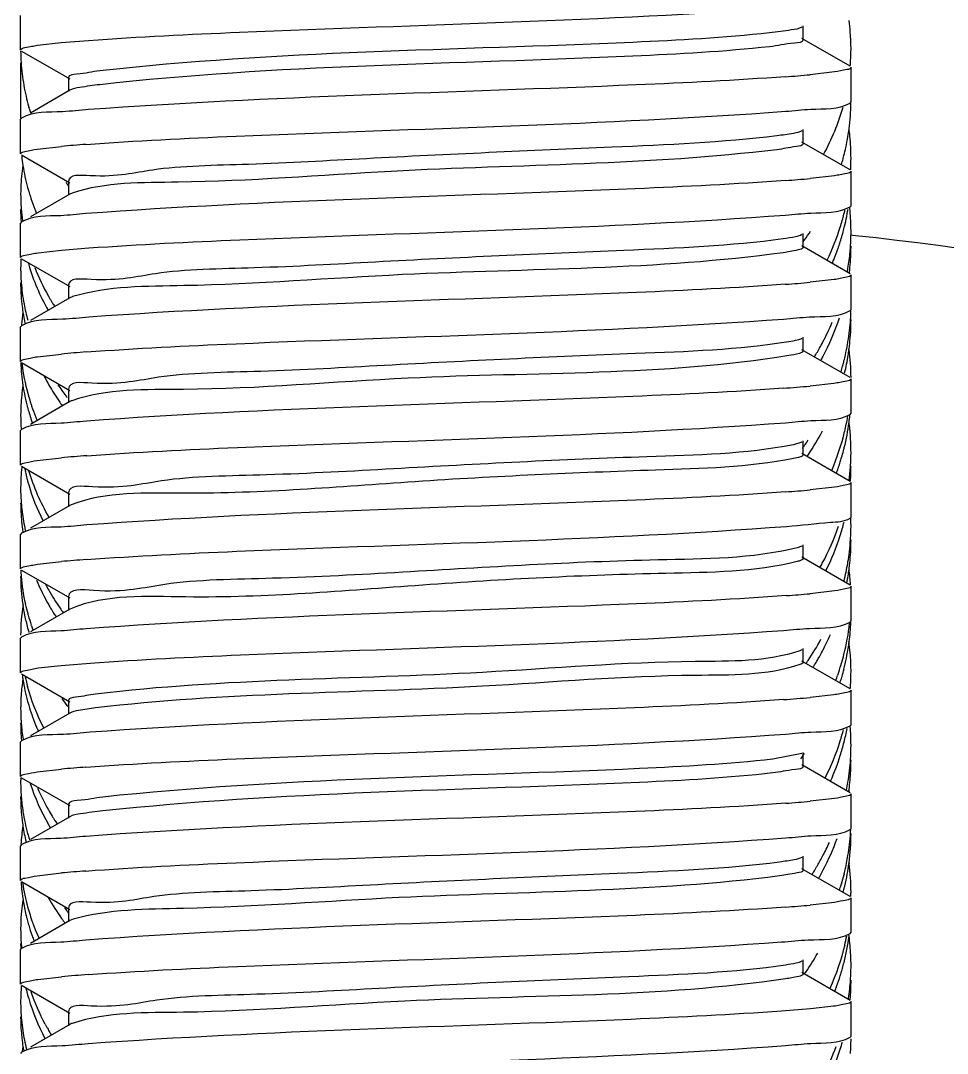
# Model space of a CAD drawing. Extents: x 1680110 to 2699828, y 269661 to 891349.
# Drawn here: x 2392298.8 to 2392359.7, y 723150.9 to 723218.9 of the extents above; entities that cross this region are included whole.
import ezdxf

# ---------------------------------------------------------------- set-up
doc = ezdxf.new("R2010")
doc.units = 0
doc.header["$LTSCALE"] = 1000
doc.header["$MEASUREMENT"] = 0
doc.layers.add('02___PRT_ALL_AXES', color=7, linetype='Continuous')

msp = doc.modelspace()

# ---------------------------------------------------------------- linework, layer by layer
at = {"color": 7, "linetype": 'Continuous'}
for p, q in [((2392298.77, 723216.941), (2392298.77, 723219.217)), ((2392350.255, 723217.624), (2392350.255, 723218.534)), ((2392299.881, 723217.252), (2392301.441, 723217.425)), ((2392301.441, 723217.425), (2392303.243, 723217.572)), ((2392353.345, 723215.877), (2392350.182, 723217.708)), ((2392298.834, 723216.866), (2392301.997, 723215.035)), ((2392298.77, 723216.106), (2392298.77, 723212.462)), ((2392352.332, 723215.496), (2392350.727, 723215.317)), ((2392353.41, 723213.526), (2392353.41, 723215.802)), ((2392301.924, 723215.119), (2392301.924, 723214.209)), ((2392301.997, 723214.293), (2392299.408, 723212.794)), ((2392353.345, 723213.451), (2392353.41, 723213.526)), ((2392298.834, 723212.462), (2392298.77, 723212.387)), ((2392298.77, 723210.111), (2392298.77, 723212.387)), ((2392350.255, 723210.794), (2392350.255, 723211.704)), ((2392299.859, 723210.419), (2392301.458, 723210.597)), ((2392353.345, 723209.047), (2392350.182, 723210.878)), ((2392298.834, 723210.036), (2392301.997, 723208.205)), ((2392352.888, 723209.784), (2392352.901, 723209.834)), ((2392352.313, 723208.663), (2392350.721, 723208.486)), ((2392353.41, 723206.696), (2392353.41, 723208.972)), ((2392301.924, 723208.289), (2392301.924, 723207.379)), ((2392301.997, 723207.463), (2392299.408, 723205.964)), ((2392302.15, 723207.527), (2392301.998, 723207.463)), ((2392353.345, 723206.621), (2392353.41, 723206.696)), ((2392298.834, 723205.632), (2392298.77, 723205.557)), ((2392298.77, 723203.281), (2392298.77, 723205.557)), ((2392350.255, 723203.964), (2392350.255, 723204.874)), ((2392299.914, 723203.597), (2392301.447, 723203.766)), ((2392301.447, 723203.766), (2392303.259, 723203.913)), ((2392353.345, 723202.217), (2392350.182, 723204.048)), ((2392298.834, 723203.206), (2392301.997, 723201.375)), ((2392352.312, 723201.833), (2392350.721, 723201.656)), ((2392353.41, 723199.866), (2392353.41, 723202.142)), ((2392301.924, 723201.459), (2392301.924, 723200.549)), ((2392301.997, 723200.633), (2392299.408, 723199.134)), ((2392302.15, 723200.697), (2392301.998, 723200.633)), ((2392353.345, 723199.791), (2392353.41, 723199.866)), ((2392298.834, 723198.802), (2392298.77, 723198.727)), ((2392298.77, 723196.451), (2392298.77, 723198.727)), ((2392350.255, 723197.134), (2392350.255, 723198.044)), ((2392299.873, 723196.761), (2392301.457, 723196.937)), ((2392353.345, 723195.387), (2392350.182, 723197.218)), ((2392298.834, 723196.376), (2392301.997, 723194.545)), ((2392352.868, 723196.187), (2392352.854, 723196.137)), ((2392352.277, 723194.998), (2392350.729, 723194.827)), ((2392353.41, 723193.036), (2392353.41, 723195.312)), ((2392301.924, 723194.629), (2392301.924, 723193.719)), ((2392301.997, 723193.803), (2392299.408, 723192.305)), ((2392302.093, 723193.847), (2392301.998, 723193.803)), ((2392299.434, 723192.724), (2392299.449, 723192.678)), ((2392353.345, 723192.961), (2392353.41, 723193.036)), ((2392298.834, 723191.972), (2392298.77, 723191.897)), ((2392298.77, 723189.621), (2392298.77, 723191.897)), ((2392350.181, 723191.13), (2392349.615, 723190.964)), ((2392350.255, 723190.304), (2392350.255, 723191.215)), ((2392299.864, 723189.929), (2392301.452, 723190.107)), ((2392353.345, 723188.557), (2392350.182, 723190.388)), ((2392298.834, 723189.546), (2392301.997, 723187.715)), ((2392352.568, 723189.424), (2392352.585, 723189.473)), ((2392352.317, 723188.174), (2392350.721, 723187.996)), ((2392353.41, 723186.206), (2392353.41, 723188.483)), ((2392301.924, 723187.8), (2392301.924, 723186.889)), ((2392301.997, 723186.973), (2392299.408, 723185.475)), ((2392302.092, 723187.016), (2392301.998, 723186.973)), ((2392353.345, 723186.131), (2392353.41, 723186.206)), ((2392298.834, 723185.142), (2392298.77, 723185.068)), ((2392298.77, 723182.791), (2392298.77, 723185.068)), ((2392350.181, 723184.3), (2392349.861, 723184.188)), ((2392350.255, 723183.474), (2392350.255, 723184.385)), ((2392299.872, 723183.101), (2392301.458, 723183.277)), ((2392353.345, 723181.727), (2392350.182, 723183.558)), ((2392298.834, 723182.716), (2392301.997, 723180.885)), ((2392352.327, 723181.346), (2392350.717, 723181.166)), ((2392353.41, 723179.376), (2392353.41, 723181.653)), ((2392301.924, 723180.97), (2392301.924, 723180.059)), ((2392301.997, 723180.143), (2392299.408, 723178.645)), ((2392302.068, 723180.177), (2392301.998, 723180.143)), ((2392353.345, 723179.301), (2392353.41, 723179.376)), ((2392299.483, 723179.056), (2392299.467, 723179.103)), ((2392298.834, 723178.312), (2392298.77, 723178.238)), ((2392298.77, 723175.961), (2392298.77, 723178.238)), ((2392350.182, 723177.47), (2392350.048, 723177.412)), ((2392350.255, 723176.644), (2392350.255, 723177.555)), ((2392299.922, 723176.278), (2392301.439, 723176.445)), ((2392301.439, 723176.445), (2392303.348, 723176.599)), ((2392353.345, 723174.897), (2392350.182, 723176.728)), ((2392298.834, 723175.886), (2392301.997, 723174.055)), ((2392352.544, 723175.833), (2392352.527, 723175.784)), ((2392352.692, 723175.311), (2392352.704, 723175.347)), ((2392352.802, 723175.671), (2392352.817, 723175.721)), ((2392352.283, 723174.509), (2392350.731, 723174.337)), ((2392353.41, 723172.546), (2392353.41, 723174.823)), ((2392301.924, 723174.14), (2392301.924, 723173.229)), ((2392301.997, 723173.313), (2392299.408, 723171.815)), ((2392353.345, 723172.471), (2392353.41, 723172.546)), ((2392298.834, 723171.482), (2392298.77, 723171.408)), ((2392298.77, 723169.131), (2392298.77, 723171.408)), ((2392350.182, 723170.64), (2392348.26, 723170.28)), ((2392350.255, 723169.814), (2392350.255, 723170.725)), ((2392299.864, 723169.44), (2392301.459, 723169.617)), ((2392353.345, 723168.067), (2392350.182, 723169.898)), ((2392298.834, 723169.056), (2392301.997, 723167.225)), ((2392352.318, 723167.684), (2392350.72, 723167.506)), ((2392353.41, 723165.716), (2392353.41, 723167.993)), ((2392301.924, 723167.31), (2392301.924, 723166.399)), ((2392301.997, 723166.483), (2392299.408, 723164.985)), ((2392300.595, 723165.98), (2392300.609, 723165.956)), ((2392353.345, 723165.641), (2392353.41, 723165.716)), ((2392299.257, 723165.289), (2392299.244, 723165.336)), ((2392298.834, 723164.652), (2392298.77, 723164.578)), ((2392298.77, 723162.301), (2392298.77, 723164.578)), ((2392350.255, 723162.984), (2392350.255, 723163.895)), ((2392353.345, 723161.237), (2392350.182, 723163.069)), ((2392353.275, 723163.403), (2392353.28, 723163.447)), ((2392353.284, 723163.452), (2392353.289, 723163.418)), ((2392298.834, 723162.226), (2392301.997, 723160.395)), ((2392299.861, 723162.609), (2392301.459, 723162.787)), ((2392352.957, 723162.721), (2392352.95, 723162.691)), ((2392352.783, 723162.083), (2392352.768, 723162.033)), ((2392352.315, 723160.854), (2392350.72, 723160.676)), ((2392353.41, 723158.886), (2392353.41, 723161.163)), ((2392301.924, 723160.48), (2392301.924, 723159.569)), ((2392301.997, 723159.654), (2392299.408, 723158.155)), ((2392302.224, 723159.74), (2392301.998, 723159.654)), ((2392353.345, 723158.811), (2392353.41, 723158.886)), ((2392298.834, 723157.822), (2392298.77, 723157.748)), ((2392298.77, 723155.471), (2392298.77, 723157.748)), ((2392350.255, 723156.154), (2392350.255, 723157.065)), ((2392353.345, 723154.407), (2392350.182, 723156.239)), ((2392298.834, 723155.396), (2392301.997, 723153.565)), ((2392299.899, 723155.785), (2392301.449, 723155.956)), ((2392352.261, 723154.016), (2392350.74, 723153.848)), ((2392353.41, 723152.056), (2392353.41, 723154.333)), ((2392301.924, 723153.65), (2392301.924, 723152.739)), ((2392350.74, 723153.848), (2392348.837, 723153.695)), ((2392301.997, 723152.824), (2392299.408, 723151.325)), ((2392302.121, 723152.878), (2392301.998, 723152.824)), ((2392353.345, 723151.981), (2392353.41, 723152.056)), ((2392298.834, 723150.992), (2392298.77, 723150.918))]:
    msp.add_line(p, q, dxfattribs=at)
for centre, radius, start, end in [((2392342.493, 723305.921), 90.978, 274.16255, 275.1926), ((2392338.549, 723213.697), 14.861, 352.47519, 359.03327), ((2392338.362, 723213.72), 15.049, 350.52884, 352.48172), ((2392338.46, 723209.812), 14.95, 5.58674, 7.5152), ((2392338.229, 723213.743), 15.184, 347.7321, 350.52725), ((2392338.612, 723209.825), 14.797, 0.00854, 5.59097), ((2392309.658, 723120.311), 90.658, 94.17607, 95.18912), ((2392338.089, 723213.773), 15.327, 345.78366, 347.73309), ((2392311.564, 723211.295), 12.795, 185.96749, 188.8113), ((2392337.847, 723213.836), 15.578, 343.45881, 344.92118), ((2392337.99, 723213.798), 15.429, 345.1133, 345.78472), ((2392338.669, 723209.828), 14.741, 356.97159, 359.99788), ((2392311.554, 723207.395), 12.785, 171.1943, 174.4746), ((2392311.825, 723211.34), 13.06, 188.82814, 195.33103), ((2392311.417, 723207.409), 12.648, 174.47588, 177.80003), ((2392342.501, 723299.01), 90.896, 274.16985, 275.1881), ((2392311.317, 723207.413), 12.547, 177.80211, 181.74252), ((2392312.075, 723211.405), 13.318, 195.31799, 196.41157), ((2392311.387, 723207.415), 12.617, 181.74364, 184.338), ((2392312.228, 723211.451), 13.477, 196.41284, 198.11163), ((2392312.35, 723211.49), 13.606, 198.10966, 198.55098), ((2392312.565, 723211.564), 13.834, 198.55845, 201.58299), ((2392311.35, 723206.448), 12.581, 180.00326, 183.69965), ((2392311.503, 723207.425), 12.734, 184.34018, 187.69364), ((2392312.826, 723211.666), 14.114, 201.57686, 202.63834), ((2392338.059, 723209.917), 15.358, 345.78464, 346.78636), ((2392338.173, 723208.924), 15.241, 345.78982, 350.7611), ((2392338.59, 723204.994), 14.82, 0.76158, 6.03394), ((2392337.836, 723209.975), 15.588, 342.50522, 345.7777), ((2392334.843, 723215.311), 18.938, 324.99043, 327.08789), ((2392337.06, 723210.235), 16.407, 334.25472, 342.45417), ((2392337.837, 723209.009), 15.588, 342.50596, 345.78952), ((2392338.682, 723204.998), 14.728, 357.64386, 359.99878), ((2392338.712, 723204.998), 14.698, 0.00011, 0.75392), ((2392334.566, 723215.503), 19.274, 324.53275, 324.99516), ((2392337.565, 723209.093), 15.872, 341.25311, 342.51152), ((2392338.615, 723205.001), 14.795, 356.29224, 357.64442), ((2392337.254, 723209.201), 16.202, 338.2349, 340.87298), ((2392337.46, 723209.128), 15.983, 340.8783, 341.25413), ((2392338.418, 723205.019), 14.993, 350.62667, 354.79693), ((2392338.56, 723204.038), 14.849, 353.27341, 358.49622), ((2392338.556, 723205.005), 14.854, 354.80193, 356.29212), ((2392338.699, 723204.032), 14.711, 358.50364, 359.99958), ((2392311.336, 723202.583), 12.566, 177.162, 179.99822), ((2392312.097, 723206.582), 13.341, 195.78743, 196.40074), ((2392337, 723209.301), 16.475, 337.2245, 338.23916), ((2392311.362, 723202.584), 12.592, 180.00472, 184.33887), ((2392313.354, 723208.029), 14.688, 201.59427, 209.70815), ((2392338.293, 723205.038), 15.119, 349.80407, 350.63062), ((2392311.339, 723201.618), 12.57, 180.00212, 183.06618), ((2392311.496, 723202.594), 12.726, 184.33859, 187.39443), ((2392342.499, 723292.209), 90.926, 274.16889, 275.18805), ((2392311.45, 723201.624), 12.68, 183.0678, 186.38787), ((2392311.646, 723202.614), 12.878, 187.39608, 190.68401), ((2392311.57, 723201.637), 12.801, 186.38713, 188.78941), ((2392311.879, 723202.66), 13.116, 190.69091, 195.43735), ((2392314.031, 723208.397), 15.458, 209.65199, 210.41087), ((2392314.144, 723208.463), 15.589, 210.41037, 210.80748), ((2392314.256, 723208.53), 15.72, 210.80795, 211.54069), ((2392314.428, 723208.636), 15.922, 211.54123, 212.51965), ((2392302.711, 723198.998), 1.79, 106.85545, 108.28817), ((2392311.545, 723197.737), 12.775, 171.17163, 174.97934), ((2392311.718, 723201.661), 12.951, 188.79166, 192.01233), ((2392338.63, 723200.171), 14.78, 356.29178, 358.51796), ((2392336.528, 723205.643), 16.989, 332.23521, 337.09792), ((2392338.449, 723200.185), 14.961, 350.63339, 356.28243), ((2392338.593, 723199.205), 14.817, 353.7483, 359.98936), ((2392335.998, 723205.916), 17.585, 330.76317, 332.25178), ((2392338.199, 723200.226), 15.215, 347.21735, 350.00725), ((2392338.299, 723200.208), 15.113, 350.00989, 350.64016), ((2392338.444, 723199.22), 14.966, 352.3086, 353.75375), ((2392309.713, 723106), 91.311, 94.15716, 95.18779), ((2392335.464, 723206.223), 18.201, 328.67514, 329.19036), ((2392335.646, 723206.114), 17.989, 329.18898, 330.4141), ((2392335.811, 723206.021), 17.8, 330.41564, 330.76547), ((2392338.073, 723200.254), 15.344, 345.78023, 347.21897), ((2392338.212, 723199.257), 15.201, 346.48199, 350.92176), ((2392338.376, 723199.229), 15.035, 350.9283, 352.30862), ((2392338.565, 723195.334), 14.845, 0.23179, 7.34407), ((2392311.486, 723196.797), 12.717, 181.90529, 188.7272), ((2392311.777, 723197.806), 13.01, 186.67965, 195.39793), ((2392336.003, 723204.949), 17.581, 331.30474, 331.72774), ((2392336.091, 723204.901), 17.48, 331.72772, 332.17571), ((2392337.793, 723200.329), 15.633, 343.02539, 344.44669), ((2392337.963, 723200.282), 15.457, 344.63752, 345.78016), ((2392313.807, 723202.475), 15.201, 207.47603, 209.94183), ((2392311.565, 723192.905), 12.796, 171.10111, 174.08749), ((2392311.718, 723196.831), 12.951, 188.72178, 191.99518), ((2392314.462, 723202.858), 15.96, 209.96162, 214.41263), ((2392315.143, 723204.283), 16.781, 213.94011, 216.98856), ((2392342.307, 723287.629), 93.183, 274.10259, 275.18547), ((2392311.394, 723192.922), 12.624, 174.08458, 179.99016), ((2392311.913, 723196.873), 13.15, 191.99632, 195.22698), ((2392312.205, 723197.92), 13.454, 195.3841, 198.67667), ((2392315.513, 723204.558), 17.242, 216.97695, 217.41088), ((2392312.03, 723196.904), 13.271, 195.22299, 195.62666), ((2392312.416, 723197.99), 13.676, 198.6693, 199.10953), ((2392312.635, 723198.067), 13.908, 199.11706, 202.12511), ((2392315.044, 723203.249), 16.661, 214.39055, 215.63666), ((2392302.532, 723192.698), 1.23, 109.14771, 110.90896), ((2392311.358, 723192.925), 12.588, 180.0044, 184.19208), ((2392312.085, 723196.919), 13.328, 195.627, 196.39518), ((2392312.235, 723196.964), 13.485, 196.39749, 198.32644), ((2392312.896, 723198.172), 14.189, 202.11882, 203.11784), ((2392338.195, 723195.397), 15.219, 346.48338, 350.23906), ((2392338.456, 723194.39), 14.954, 352.51856, 354.22232), ((2392312.44, 723197.032), 13.701, 198.52775, 199.67865), ((2392338.226, 723194.424), 15.187, 346.10938, 352.50371), ((2392338.494, 723190.497), 14.916, 3.93561, 7.55365), ((2392335.493, 723200.402), 18.163, 326.28766, 331.9863), ((2392337.475, 723195.591), 15.963, 336.72096, 346.41275), ((2392338.632, 723190.508), 14.778, 1.0879, 3.9333), ((2392334.532, 723202.004), 19.316, 324.22992, 325.01303), ((2392334.753, 723201.85), 19.046, 325.01197, 326.2496), ((2392338.034, 723194.468), 15.384, 345.71428, 346.11997), ((2392338.705, 723190.509), 14.704, 0.00022, 1.08616), ((2392309.741, 723098.858), 91.624, 94.14441, 95.19053), ((2392334.881, 723200.797), 18.892, 325.9088, 326.32086), ((2392337.714, 723194.557), 15.716, 342.52168, 343.62403), ((2392337.804, 723194.531), 15.622, 343.62475, 344.00541), ((2392337.925, 723194.497), 15.496, 344.00364, 345.7125), ((2392338.69, 723190.51), 14.72, 357.96895, 359.99921), ((2392311.406, 723188.092), 12.636, 173.68891, 179.72726), ((2392311.905, 723192.041), 13.142, 191.71842, 195.34808), ((2392337.367, 723194.672), 16.081, 339.78387, 340.95342), ((2392337.559, 723194.606), 15.879, 341.13966, 342.52117), ((2392338.507, 723190.52), 14.903, 352.78214, 356.28959), ((2392338.652, 723189.544), 14.757, 356.18086, 359.99643), ((2392338.621, 723190.512), 14.788, 356.29252, 357.96915), ((2392311.297, 723188.095), 12.527, 179.7378, 179.99999), ((2392311.35, 723188.095), 12.581, 180.00322, 183.67864), ((2392312.075, 723192.087), 13.319, 195.34385, 196.408), ((2392342.51, 723278.419), 90.795, 274.17235, 275.18889), ((2392311.419, 723188.099), 12.649, 183.67648, 184.33648), ((2392311.333, 723187.129), 12.563, 180.00156, 182.67341), ((2392311.487, 723188.105), 12.717, 184.3385, 186.99582), ((2392311.495, 723187.139), 12.725, 182.68366, 188.56162), ((2392311.692, 723188.133), 12.925, 187.00662, 192.58806), ((2392338.693, 723185.68), 14.716, 0.00059, 1.76391), ((2392336.782, 723191.031), 16.707, 331.91798, 341.08167), ((2392337.837, 723189.691), 15.587, 342.501, 345.81249), ((2392338.655, 723185.681), 14.755, 356.29008, 359.99666), ((2392337.011, 723189.97), 16.459, 333.62965, 342.44026), ((2392338.516, 723185.69), 14.894, 353.15917, 356.28968), ((2392338.666, 723184.715), 14.744, 356.85, 359.99769), ((2392338.38, 723185.706), 15.031, 350.61328, 353.15933), ((2392338.548, 723184.721), 14.862, 354.01055, 356.84953), ((2392309.697, 723092.527), 91.124, 94.1637, 95.18759), ((2392338.308, 723185.718), 15.104, 350.34293, 350.61498), ((2392311.398, 723183.268), 12.629, 182.54216, 184.33704), ((2392335.934, 723191.463), 17.658, 330.92395, 331.39889), ((2392336.043, 723191.404), 17.535, 331.39877, 331.97896), ((2392338.162, 723185.744), 15.252, 345.81399, 350.33524), ((2392338.32, 723184.749), 15.092, 349.06632, 352.4892), ((2392338.502, 723180.839), 14.908, 3.53434, 7.52794), ((2392338.451, 723184.731), 14.959, 352.4925, 354.01168), ((2392311.449, 723182.304), 12.679, 180.02243, 188.30537), ((2392311.637, 723183.293), 12.868, 184.36366, 192.58095), ((2392313.447, 723187.792), 14.792, 202.78212, 209.82451), ((2392313.853, 723188.978), 15.254, 208.22001, 209.80173), ((2392314.496, 723189.356), 15.999, 209.8319, 214.83934), ((2392311.931, 723183.355), 13.169, 192.56767, 195.36344), ((2392342.581, 723270.761), 89.964, 274.19855, 275.18882), ((2392311.469, 723178.43), 12.699, 170.96242, 179.97306), ((2392311.611, 723182.325), 12.843, 188.29381, 188.58146), ((2392311.7, 723182.339), 12.932, 188.58486, 191.57656), ((2392312.049, 723183.387), 13.291, 195.36055, 195.9051), ((2392314.101, 723188.154), 15.539, 209.78228, 211.01827), ((2392314.262, 723188.25), 15.727, 211.0166, 211.41156), ((2392314.372, 723188.317), 15.856, 211.41197, 212.11107), ((2392314.548, 723188.428), 16.064, 212.11182, 213.14913), ((2392315.132, 723189.789), 16.769, 214.811, 216.04378), ((2392311.899, 723182.381), 13.136, 191.57987, 195.30964), ((2392312.239, 723183.442), 13.489, 195.91109, 198.76657), ((2392338.241, 723180.897), 15.171, 345.75346, 353.62631), ((2392338.532, 723179.893), 14.878, 352.7083, 357.69647), ((2392312.074, 723182.428), 13.317, 195.30524, 196.412), ((2392312.147, 723182.449), 13.394, 196.41119, 196.66786), ((2392312.499, 723183.53), 13.764, 198.96808, 200.17201), ((2392336.436, 723185.404), 17.092, 332.0452, 336.0985), ((2392335.418, 723186.927), 18.253, 326.21847, 331.30661), ((2392338.33, 723179.918), 15.081, 349.23189, 352.70921), ((2392338.424, 723176.001), 14.986, 7.01977, 7.73919), ((2392338.503, 723176.01), 14.907, 4.1838, 7.0214), ((2392335.925, 723185.673), 17.669, 330.1995, 332.05483), ((2392337.899, 723180.981), 15.523, 343.55205, 345.76518), ((2392338.153, 723179.952), 15.261, 346.45054, 349.2323), ((2392338.639, 723176.02), 14.771, 0.0042, 4.1844), ((2392334.814, 723187.32), 18.973, 325.55693, 326.24584), ((2392335.356, 723186.005), 18.327, 328.12103, 328.71154), ((2392335.54, 723185.893), 18.112, 328.71047, 329.85377), ((2392335.698, 723185.801), 17.93, 329.85511, 330.20312), ((2392337.569, 723181.08), 15.868, 340.69051, 343.17067), ((2392337.749, 723181.024), 15.679, 343.17505, 343.55497), ((2392311.602, 723177.494), 12.833, 187.65742, 188.8159), ((2392337.308, 723181.171), 16.144, 339.35756, 340.5071), ((2392337.925, 723180.008), 15.497, 343.94018, 345.80814), ((2392338.05, 723179.976), 15.367, 345.81018, 346.4528), ((2392338.654, 723176.022), 14.755, 356.29029, 359.99668), ((2392311.524, 723173.592), 12.755, 171.19792, 176.00534), ((2392311.825, 723177.533), 13.06, 188.8345, 195.32616), ((2392311.923, 723178.523), 13.16, 192.37931, 195.30775), ((2392337.72, 723180.067), 15.709, 342.51526, 343.75155), ((2392338.577, 723176.026), 14.833, 355.78093, 356.29258), ((2392311.365, 723173.605), 12.595, 176.01108, 179.33985), ((2392311.303, 723173.606), 12.533, 179.34248, 179.99993), ((2392312.075, 723177.599), 13.318, 195.31317, 196.41208), ((2392312.306, 723177.668), 13.56, 196.41826, 199.42765), ((2392315.355, 723184.154), 17.043, 215.4684, 217.46398), ((2392315.59, 723184.333), 17.339, 217.45892, 217.6726), ((2392342.302, 723267.194), 93.238, 274.09964, 275.18682), ((2392311.343, 723173.607), 12.573, 180.00249, 183.28419), ((2392312.508, 723177.738), 13.773, 199.4213, 199.85962), ((2392312.731, 723177.82), 14.011, 199.86727, 202.86893), ((2392311.377, 723172.642), 12.607, 180.00682, 185.06995), ((2392311.412, 723173.61), 12.642, 183.28263, 184.33698), ((2392311.539, 723173.622), 12.77, 184.34455, 189.13682), ((2392312.997, 723177.931), 14.299, 202.86251, 203.84796), ((2392338.631, 723171.19), 14.778, 0.00596, 4.78748), ((2392337.809, 723176.177), 15.617, 342.51145, 345.28432), ((2392338.137, 723175.125), 15.278, 345.84065, 349.34736), ((2392336.978, 723176.46), 16.495, 333.22452, 342.4417), ((2392337.838, 723175.202), 15.586, 342.50447, 345.83687), ((2392338.655, 723171.192), 14.755, 356.331, 359.99676), ((2392334.476, 723181.761), 19.385, 323.7494, 324.99164), ((2392337.207, 723175.409), 16.251, 336.15094, 342.47854), ((2392309.665, 723079.246), 90.743, 94.17446, 95.18833), ((2392338.525, 723171.201), 14.885, 353.494, 356.33107), ((2392338.673, 723170.226), 14.736, 357.19049, 359.9982), ((2392311.311, 723168.777), 12.541, 178.70451, 179.9997), ((2392338.388, 723171.216), 15.023, 350.59303, 353.49316), ((2392338.516, 723170.235), 14.894, 352.46287, 357.18523), ((2392311.362, 723168.778), 12.592, 180.00474, 184.33991), ((2392313.487, 723174.291), 14.838, 203.55372, 209.66161), ((2392338.258, 723171.238), 15.154, 348.57528, 350.59393), ((2392338.401, 723170.249), 15.01, 352.03888, 352.46745), ((2392338.426, 723166.342), 14.984, 7.00238, 7.49877), ((2392311.367, 723167.812), 12.598, 180.0054, 184.59808), ((2392311.533, 723168.792), 12.764, 184.34377, 188.91008), ((2392314.126, 723174.646), 15.568, 209.6317, 211.39823), ((2392342.526, 723257.742), 90.607, 274.17843, 275.18846), ((2392311.513, 723167.824), 12.744, 184.59801, 187.90951), ((2392311.726, 723168.822), 12.959, 188.90908, 192.18135), ((2392314.34, 723174.775), 15.818, 211.39461, 211.78857), ((2392314.453, 723174.845), 15.951, 211.78904, 212.51715), ((2392314.634, 723174.961), 16.166, 212.51787, 213.56347), ((2392311.511, 723163.935), 12.742, 171.21784, 176.67259), ((2392311.608, 723167.836), 12.84, 187.90699, 188.83731), ((2392311.763, 723167.862), 12.997, 188.84583, 193.43773), ((2392311.918, 723168.863), 13.155, 192.1822, 195.31914), ((2392314.058, 723173.64), 15.489, 209.74058, 210.60068), ((2392338.604, 723166.365), 14.805, 356.29219, 357.1268), ((2392312.03, 723168.893), 13.271, 195.31536, 195.54533), ((2392312.139, 723168.924), 13.385, 195.75649, 197.17095), ((2392336.753, 723170.763), 16.74, 332.33939, 340.09984), ((2392338.448, 723166.378), 14.962, 350.60058, 356.28189), ((2392338.561, 723165.4), 14.849, 352.44087, 359.98311), ((2392336.409, 723171.896), 17.122, 332.27693, 335.46821), ((2392335.907, 723172.159), 17.689, 329.86034, 332.27881), ((2392338.262, 723166.407), 15.151, 348.71867, 350.60643), ((2392309.655, 723072.538), 90.621, 94.17794, 95.18856), ((2392335.273, 723172.533), 18.425, 327.75495, 328.321), ((2392335.46, 723172.418), 18.205, 328.31975, 329.51764), ((2392335.623, 723172.322), 18.016, 329.51913, 329.86653), ((2392335.981, 723171.154), 17.605, 330.80704, 332.05869), ((2392336.141, 723171.068), 17.424, 332.0603, 332.38426), ((2392338.122, 723166.436), 15.294, 345.94113, 348.71696), ((2392338.337, 723165.428), 15.074, 349.63222, 352.27835), ((2392338.569, 723161.528), 14.841, 0.01608, 7.31576), ((2392311.523, 723162.994), 12.753, 183.55029, 189.13169), ((2392335.808, 723171.25), 17.803, 330.3681, 330.80855), ((2392337.898, 723166.493), 15.524, 343.49903, 345.82645), ((2392338.179, 723165.458), 15.235, 346.53959, 349.6307), ((2392311.813, 723164.008), 13.047, 188.35343, 195.3183), ((2392337.609, 723166.579), 15.826, 341.94372, 342.50801), ((2392337.693, 723166.553), 15.738, 342.50779, 343.31148), ((2392337.968, 723165.509), 15.452, 345.02447, 345.7548), ((2392338.049, 723165.488), 15.368, 345.75476, 346.54205), ((2392338.697, 723161.532), 14.712, 358.8364, 359.99976), ((2392311.504, 723159.106), 12.735, 172.29655, 175.60876), ((2392311.594, 723159.094), 12.826, 171.5193, 172.29912), ((2392311.758, 723163.032), 12.991, 189.13196, 193.361), ((2392313.936, 723168.741), 15.349, 209.34134, 209.71442), ((2392314.549, 723169.105), 16.062, 209.75625, 215.4073), ((2392312.28, 723164.136), 13.531, 195.3197, 199.96561), ((2392315.462, 723170.712), 17.178, 216.4872, 217.44124), ((2392315.627, 723170.838), 17.386, 217.44048, 218.01745), ((2392342.516, 723251.033), 90.729, 274.17495, 275.18825), ((2392311.363, 723159.117), 12.593, 175.60897, 184.34611), ((2392311.906, 723163.066), 13.143, 193.35561, 194.3535), ((2392312.016, 723163.095), 13.258, 194.35474, 195.9458), ((2392312.121, 723163.124), 13.366, 195.94426, 196.38867), ((2392312.574, 723164.239), 13.843, 199.95078, 200.38784), ((2392315.258, 723169.595), 16.923, 215.37089, 216.64807), ((2392312.32, 723163.184), 13.574, 196.39591, 199.50544), ((2392312.8, 723164.325), 14.085, 200.39555, 203.38571), ((2392311.315, 723158.152), 12.545, 180.00041, 181.51914), ((2392311.458, 723159.125), 12.688, 184.34358, 185.66827), ((2392312.584, 723163.277), 13.854, 199.50023, 200.91884), ((2392313.067, 723164.439), 14.375, 203.37917, 204.32626), ((2392338.216, 723160.619), 15.197, 345.81731, 352.45957), ((2392338.157, 723161.599), 15.258, 346.54079, 348.83334), ((2392338.42, 723160.587), 14.99, 352.47654, 352.79271), ((2392338.52, 723156.694), 14.89, 2.62758, 7.51244), ((2392335.186, 723166.787), 18.525, 325.39609, 329.94166), ((2392337.862, 723160.707), 15.562, 342.89232, 345.82297), ((2392338.677, 723156.702), 14.733, 0.00154, 2.62169), ((2392309.881, 723063.057), 93.281, 94.09884, 95.18633), ((2392334.678, 723167.129), 19.138, 325.00506, 325.41786), ((2392337.472, 723160.828), 15.97, 339.84864, 342.51367), ((2392337.669, 723160.765), 15.763, 342.51884, 342.8975), ((2392338.655, 723156.704), 14.755, 356.66363, 359.51005), ((2392338.716, 723156.703), 14.694, 359.51192, 359.99996), ((2392311.372, 723154.287), 12.603, 175.1409, 179.99384), ((2392338.474, 723156.717), 14.936, 351.53984, 356.28541), ((2392338.627, 723155.739), 14.783, 355.03062, 359.9935), ((2392338.595, 723156.707), 14.815, 356.29234, 356.66507), ((2392311.953, 723158.247), 13.192, 193.37482, 195.32997), ((2392312.075, 723158.281), 13.318, 195.32911, 196.40484), ((2392337.221, 723160.919), 16.238, 338.71385, 339.85257), ((2392311.363, 723154.289), 12.593, 180.0047, 184.33957), ((2392311.305, 723153.322), 12.535, 180.00014, 180.88095), ((2392311.448, 723154.295), 12.678, 184.33662, 185.21243), ((2392311.372, 723153.324), 12.602, 180.88358, 184.21193), ((2392311.54, 723154.304), 12.771, 185.21583, 188.52295), ((2392313.745, 723159.943), 15.131, 208.02649, 208.74101), ((2392313.849, 723160), 15.25, 208.74061, 209.14616), ((2392302.622, 723151.461), 1.503, 107.88404, 109.47072), ((2392311.529, 723153.337), 12.759, 184.21699, 188.82298), ((2392311.773, 723154.341), 13.007, 188.53286, 194.00423), ((2392314.001, 723160.085), 15.424, 209.14771, 210.36149), ((2392314.178, 723160.188), 15.629, 210.36024, 210.99775), ((2392311.595, 723149.435), 12.826, 171.2047, 172.58398), ((2392311.661, 723153.356), 12.893, 188.81819, 189.9914), ((2392336.711, 723157.261), 16.787, 332.38838, 339.43993), ((2392337.751, 723155.91), 15.677, 342.50934, 344.25996), ((2392338.655, 723151.874), 14.755, 356.29033, 359.99666)]:
    msp.add_arc(centre, radius, start, end, dxfattribs=at)
for points, knots in [([(2392303.243, 723217.572), (2392306.549, 723217.811), (2392321.835, 723218.555), (2392337.142, 723218.855), (2392349.097, 723219.737)], [0, 0, 0, 0, 0.216628, 1, 1, 1, 1]), ([(2392348.054, 723218.067), (2392345.065, 723217.744), (2392330.364, 723216.928), (2392315.614, 723216.869), (2392303.975, 723215.57)], [0, 0, 0, 0, 0.204219, 1, 1, 1, 1]), ([(2392350.182, 723218.45), (2392349.972, 723218.328), (2392349.233, 723218.225), (2392348.53, 723218.118), (2392348.054, 723218.067)], [0, 0, 0, 0, 0.33615, 1, 1, 1, 1]), ([(2392298.77, 723216.941), (2392298.77, 723217.047), (2392299.315, 723217.139), (2392299.602, 723217.212), (2392299.881, 723217.252)], [0, 0, 0, 0, 0.274399, 1, 1, 1, 1]), ([(2392350.254, 723217.624), (2392350.255, 723217.422), (2392349.13, 723217.377), (2392348.604, 723217.215), (2392348.054, 723217.156)], [0, 0, 0, 0, 0.266706, 1, 1, 1, 1]), ([(2392348.054, 723217.156), (2392345.065, 723216.834), (2392330.364, 723216.018), (2392315.614, 723215.959), (2392303.975, 723214.66)], [0, 0, 0, 0, 0.204219, 1, 1, 1, 1]), ([(2392303.975, 723215.57), (2392303.462, 723215.513), (2392302.969, 723215.365), (2392301.924, 723215.308), (2392301.925, 723215.119)], [0, 0, 0, 0, 0.732541, 1, 1, 1, 1]), ([(2392349.097, 723215.183), (2392345.824, 723214.942), (2392330.539, 723214.196), (2392315.232, 723213.888), (2392303.243, 723213.018)], [0, 0, 0, 0, 0.214468, 1, 1, 1, 1]), ([(2392353.41, 723215.802), (2392353.41, 723215.699), (2392352.883, 723215.606), (2392352.603, 723215.535), (2392352.332, 723215.496)], [0, 0, 0, 0, 0.274998, 1, 1, 1, 1]), ([(2392303.975, 723214.66), (2392303.534, 723214.611), (2392302.88, 723214.51), (2392302.194, 723214.407), (2392301.997, 723214.293)], [0, 0, 0, 0, 0.66143, 1, 1, 1, 1]), ([(2392349.111, 723212.908), (2392349.662, 723212.948), (2392351.052, 723213.127), (2392352.589, 723213.017), (2392353.344, 723213.451)], [0, 0, 0, 0, 0.388317, 1, 1, 1, 1]), ([(2392303.243, 723213.018), (2392302.668, 723212.977), (2392301.222, 723212.792), (2392299.62, 723212.914), (2392298.835, 723212.462)], [0, 0, 0, 0, 0.388855, 1, 1, 1, 1]), ([(2392303.056, 723210.728), (2392306.35, 723210.972), (2392321.703, 723211.721), (2392337.078, 723212.019), (2392349.111, 723212.908)], [0, 0, 0, 0, 0.214919, 1, 1, 1, 1]), ([(2392348.529, 723211.291), (2392344.93, 723210.855), (2392335.93, 723210.463), (2392324.234, 723209.967), (2392314.381, 723209.379), (2392307.837, 723209.3), (2392304.83, 723208.468), (2392301.924, 723208.781), (2392301.925, 723208.289)], [0, 0, 0, 0, 0.232716, 0.578809, 0.745042, 0.880205, 0.968465, 1, 1, 1, 1]), ([(2392350.182, 723211.62), (2392350.014, 723211.523), (2392349.444, 723211.423), (2392348.895, 723211.335), (2392348.529, 723211.291)], [0, 0, 0, 0, 0.344709, 1, 1, 1, 1]), ([(2392298.77, 723210.111), (2392298.77, 723210.216), (2392299.303, 723210.307), (2392299.585, 723210.38), (2392299.859, 723210.419)], [0, 0, 0, 0, 0.274808, 1, 1, 1, 1]), ([(2392350.255, 723210.794), (2392350.256, 723210.633), (2392349.385, 723210.553), (2392348.961, 723210.433), (2392348.529, 723210.38)], [0, 0, 0, 0, 0.269686, 1, 1, 1, 1]), ([(2392348.529, 723210.38), (2392340.119, 723209.361), (2392326.873, 723209.429), (2392311.553, 723208.105), (2392304.371, 723208.26), (2392302.15, 723207.527)], [0, 0, 0, 0, 0.546858, 0.849007, 1, 1, 1, 1]), ([(2392349.111, 723208.354), (2392345.814, 723208.111), (2392330.462, 723207.362), (2392315.086, 723207.065), (2392303.056, 723206.175)], [0, 0, 0, 0, 0.215082, 1, 1, 1, 1]), ([(2392353.41, 723208.972), (2392353.41, 723208.867), (2392352.872, 723208.775), (2392352.588, 723208.702), (2392352.313, 723208.663)], [0, 0, 0, 0, 0.274679, 1, 1, 1, 1]), ([(2392349.109, 723206.078), (2392349.66, 723206.118), (2392351.051, 723206.297), (2392352.589, 723206.186), (2392353.344, 723206.621)], [0, 0, 0, 0, 0.388325, 1, 1, 1, 1]), ([(2392303.056, 723206.175), (2392302.506, 723206.134), (2392301.121, 723205.956), (2392299.588, 723206.065), (2392298.835, 723205.632)], [0, 0, 0, 0, 0.388296, 1, 1, 1, 1]), ([(2392303.259, 723203.913), (2392306.568, 723204.152), (2392321.852, 723204.896), (2392337.158, 723205.195), (2392349.109, 723206.078)], [0, 0, 0, 0, 0.2168, 1, 1, 1, 1]), ([(2392348.948, 723204.515), (2392345.477, 723204.034), (2392336.525, 723203.683), (2392324.823, 723203.16), (2392314.776, 723202.566), (2392308.039, 723202.493), (2392304.931, 723201.63), (2392301.926, 723201.968), (2392301.925, 723201.459)], [0, 0, 0, 0, 0.222922, 0.569994, 0.73903, 0.877173, 0.967654, 1, 1, 1, 1]), ([(2392350.182, 723204.79), (2392350.052, 723204.715), (2392349.629, 723204.624), (2392349.217, 723204.553), (2392348.948, 723204.515)], [0, 0, 0, 0, 0.355402, 1, 1, 1, 1]), ([(2392298.77, 723203.281), (2392298.77, 723203.39), (2392299.333, 723203.48), (2392299.627, 723203.557), (2392299.914, 723203.597)], [0, 0, 0, 0, 0.273881, 1, 1, 1, 1]), ([(2392348.948, 723203.605), (2392340.664, 723202.456), (2392327.394, 723202.623), (2392311.93, 723201.321), (2392304.537, 723201.422), (2392302.192, 723200.711)], [0, 0, 0, 0, 0.5355, 0.843099, 1, 1, 1, 1]), ([(2392350.255, 723203.964), (2392350.255, 723203.839), (2392349.611, 723203.738), (2392349.276, 723203.65), (2392348.948, 723203.605)], [0, 0, 0, 0, 0.274235, 1, 1, 1, 1]), ([(2392353.41, 723202.142), (2392353.41, 723202.037), (2392352.872, 723201.945), (2392352.588, 723201.872), (2392352.312, 723201.833)], [0, 0, 0, 0, 0.274671, 1, 1, 1, 1]), ([(2392349.109, 723201.524), (2392345.839, 723201.283), (2392330.555, 723200.537), (2392315.25, 723200.228), (2392303.259, 723199.36)], [0, 0, 0, 0, 0.214279, 1, 1, 1, 1]), ([(2392348.973, 723199.238), (2392349.543, 723199.279), (2392350.978, 723199.462), (2392352.566, 723199.343), (2392353.344, 723199.791)], [0, 0, 0, 0, 0.388703, 1, 1, 1, 1]), ([(2392303.259, 723199.36), (2392302.682, 723199.318), (2392301.231, 723199.133), (2392299.623, 723199.256), (2392298.835, 723198.802)], [0, 0, 0, 0, 0.388859, 1, 1, 1, 1]), ([(2392303.094, 723197.071), (2392306.373, 723197.312), (2392321.667, 723198.059), (2392336.982, 723198.364), (2392348.973, 723199.238)], [0, 0, 0, 0, 0.214719, 1, 1, 1, 1]), ([(2392349.31, 723197.74), (2392345.984, 723197.199), (2392337.093, 723196.914), (2392325.41, 723196.351), (2392315.175, 723195.754), (2392308.243, 723195.686), (2392305.034, 723194.792), (2392301.928, 723195.155), (2392301.925, 723194.629)], [0, 0, 0, 0, 0.21273, 0.56076, 0.732716, 0.873984, 0.966798, 1, 1, 1, 1]), ([(2392350.181, 723197.96), (2392350.085, 723197.905), (2392349.79, 723197.826), (2392349.497, 723197.77), (2392349.31, 723197.74)], [0, 0, 0, 0, 0.369089, 1, 1, 1, 1]), ([(2392349.31, 723196.829), (2392341.057, 723195.488), (2392327.603, 723195.897), (2392312.051, 723194.409), (2392304.453, 723194.669), (2392302.129, 723193.86)], [0, 0, 0, 0, 0.530505, 0.843834, 1, 1, 1, 1]), ([(2392350.255, 723197.134), (2392350.254, 723197.04), (2392349.805, 723196.929), (2392349.548, 723196.867), (2392349.31, 723196.829)], [0, 0, 0, 0, 0.281015, 1, 1, 1, 1]), ([(2392298.77, 723196.451), (2392298.77, 723196.557), (2392299.31, 723196.648), (2392299.596, 723196.722), (2392299.873, 723196.761)], [0, 0, 0, 0, 0.274575, 1, 1, 1, 1]), ([(2392353.41, 723195.312), (2392353.41, 723195.204), (2392352.853, 723195.114), (2392352.562, 723195.038), (2392352.277, 723194.998)], [0, 0, 0, 0, 0.274084, 1, 1, 1, 1]), ([(2392348.973, 723194.684), (2392345.672, 723194.444), (2392330.378, 723193.699), (2392315.062, 723193.399), (2392303.094, 723192.517)], [0, 0, 0, 0, 0.216209, 1, 1, 1, 1]), ([(2392349.116, 723192.418), (2392349.666, 723192.459), (2392351.055, 723192.637), (2392352.59, 723192.527), (2392353.344, 723192.961)], [0, 0, 0, 0, 0.388301, 1, 1, 1, 1]), ([(2392303.094, 723192.517), (2392302.539, 723192.477), (2392301.141, 723192.297), (2392299.594, 723192.409), (2392298.835, 723191.972)], [0, 0, 0, 0, 0.388402, 1, 1, 1, 1]), ([(2392303.119, 723190.243), (2392306.419, 723190.485), (2392321.752, 723191.233), (2392337.108, 723191.53), (2392349.116, 723192.418)], [0, 0, 0, 0, 0.215551, 1, 1, 1, 1]), ([(2392349.615, 723190.964), (2392346.453, 723190.342), (2392337.631, 723190.167), (2392325.994, 723189.538), (2392315.576, 723188.942), (2392308.447, 723188.879), (2392305.141, 723187.953), (2392301.928, 723188.343), (2392301.925, 723187.8)], [0, 0, 0, 0, 0.20212, 0.551084, 0.726087, 0.870629, 0.965898, 1, 1, 1, 1]), ([(2392349.615, 723190.053), (2392346.641, 723189.468), (2392338.285, 723189.259), (2392324.896, 723188.659), (2392312.233, 723187.536), (2392304.418, 723187.91), (2392302.092, 723187.016)], [0, 0, 0, 0, 0.190882, 0.52367, 0.843023, 1, 1, 1, 1]), ([(2392350.254, 723190.304), (2392350.254, 723190.236), (2392349.964, 723190.128), (2392349.777, 723190.085), (2392349.615, 723190.053)], [0, 0, 0, 0, 0.291618, 1, 1, 1, 1]), ([(2392298.77, 723189.621), (2392298.77, 723189.726), (2392299.306, 723189.818), (2392299.589, 723189.89), (2392299.864, 723189.929)], [0, 0, 0, 0, 0.274717, 1, 1, 1, 1]), ([(2392353.41, 723188.483), (2392353.41, 723188.377), (2392352.875, 723188.286), (2392352.592, 723188.213), (2392352.317, 723188.174)], [0, 0, 0, 0, 0.274756, 1, 1, 1, 1]), ([(2392349.116, 723187.865), (2392345.828, 723187.622), (2392330.495, 723186.873), (2392315.139, 723186.573), (2392303.119, 723185.689)], [0, 0, 0, 0, 0.214775, 1, 1, 1, 1]), ([(2392349.167, 723185.592), (2392350.13, 723185.663), (2392351.489, 723185.852), (2392352.962, 723185.911), (2392353.344, 723186.131)], [0, 0, 0, 0, 0.686376, 1, 1, 1, 1]), ([(2392303.119, 723185.689), (2392302.561, 723185.648), (2392301.155, 723185.468), (2392299.598, 723185.582), (2392298.835, 723185.142)], [0, 0, 0, 0, 0.388498, 1, 1, 1, 1]), ([(2392303.081, 723183.41), (2392306.384, 723183.654), (2392321.747, 723184.403), (2392337.133, 723184.698), (2392349.167, 723185.592)], [0, 0, 0, 0, 0.215362, 1, 1, 1, 1]), ([(2392349.861, 723184.188), (2392346.89, 723183.445), (2392338.129, 723183.459), (2392326.574, 723182.718), (2392315.982, 723182.132), (2392308.652, 723182.073), (2392305.255, 723181.114), (2392301.924, 723181.531), (2392301.924, 723180.97)], [0, 0, 0, 0, 0.191074, 0.540946, 0.719128, 0.867105, 0.964953, 1, 1, 1, 1]), ([(2392349.861, 723183.277), (2392347.058, 723182.576), (2392338.735, 723182.54), (2392325.322, 723181.838), (2392312.452, 723180.656), (2392304.412, 723181.145), (2392302.068, 723180.177)], [0, 0, 0, 0, 0.18093, 0.515468, 0.841176, 1, 1, 1, 1]), ([(2392350.254, 723183.474), (2392350.254, 723183.428), (2392350.089, 723183.334), (2392349.961, 723183.302), (2392349.861, 723183.277)], [0, 0, 0, 0, 0.309222, 1, 1, 1, 1]), ([(2392298.77, 723182.791), (2392298.77, 723182.897), (2392299.31, 723182.988), (2392299.595, 723183.061), (2392299.872, 723183.101)], [0, 0, 0, 0, 0.274588, 1, 1, 1, 1]), ([(2392353.41, 723181.653), (2392353.41, 723181.548), (2392352.88, 723181.456), (2392352.599, 723181.384), (2392352.327, 723181.346)], [0, 0, 0, 0, 0.274936, 1, 1, 1, 1]), ([(2392349.167, 723181.039), (2392345.879, 723180.794), (2392330.516, 723180.044), (2392315.13, 723179.746), (2392303.081, 723178.857)], [0, 0, 0, 0, 0.214422, 1, 1, 1, 1]), ([(2392348.968, 723178.747), (2392349.538, 723178.789), (2392350.974, 723178.972), (2392352.565, 723178.853), (2392353.344, 723179.301)], [0, 0, 0, 0, 0.388723, 1, 1, 1, 1]), ([(2392303.081, 723178.857), (2392302.528, 723178.816), (2392301.134, 723178.637), (2392299.592, 723178.748), (2392298.835, 723178.312)], [0, 0, 0, 0, 0.388347, 1, 1, 1, 1]), ([(2392303.348, 723176.599), (2392306.644, 723176.836), (2392321.851, 723177.575), (2392337.08, 723177.882), (2392348.968, 723178.747)], [0, 0, 0, 0, 0.217045, 1, 1, 1, 1]), ([(2392350.048, 723177.412), (2392347.862, 723176.659), (2392340.704, 723176.853), (2392325.409, 723175.496), (2392312.143, 723175.568), (2392303.703, 723174.559)], [0, 0, 0, 0, 0.149369, 0.450885, 1, 1, 1, 1]), ([(2392350.048, 723176.502), (2392347.862, 723175.748), (2392340.704, 723175.942), (2392325.409, 723174.585), (2392312.143, 723174.657), (2392303.703, 723173.649)], [0, 0, 0, 0, 0.149369, 0.450885, 1, 1, 1, 1]), ([(2392350.254, 723176.644), (2392350.254, 723176.615), (2392350.179, 723176.546), (2392350.102, 723176.52), (2392350.048, 723176.502)], [0, 0, 0, 0, 0.340044, 1, 1, 1, 1]), ([(2392298.77, 723175.961), (2392298.77, 723176.071), (2392299.337, 723176.161), (2392299.633, 723176.238), (2392299.922, 723176.278)], [0, 0, 0, 0, 0.273745, 1, 1, 1, 1]), ([(2392303.703, 723174.559), (2392303.258, 723174.506), (2392302.822, 723174.381), (2392301.924, 723174.305), (2392301.925, 723174.14)], [0, 0, 0, 0, 0.730734, 1, 1, 1, 1]), ([(2392353.41, 723174.823), (2392353.41, 723174.715), (2392352.856, 723174.624), (2392352.566, 723174.549), (2392352.283, 723174.509)], [0, 0, 0, 0, 0.274165, 1, 1, 1, 1]), ([(2392348.968, 723174.194), (2392345.7, 723173.956), (2392330.493, 723173.215), (2392315.264, 723172.901), (2392303.348, 723172.046)], [0, 0, 0, 0, 0.215231, 1, 1, 1, 1]), ([(2392303.703, 723173.649), (2392303.325, 723173.603), (2392302.759, 723173.514), (2392302.17, 723173.413), (2392301.997, 723173.313)], [0, 0, 0, 0, 0.656373, 1, 1, 1, 1]), ([(2392349.128, 723171.929), (2392349.677, 723171.97), (2392351.061, 723172.147), (2392352.592, 723172.039), (2392353.344, 723172.471)], [0, 0, 0, 0, 0.388269, 1, 1, 1, 1]), ([(2392303.348, 723172.046), (2392302.759, 723172.004), (2392301.279, 723171.815), (2392299.638, 723171.945), (2392298.835, 723171.482)], [0, 0, 0, 0, 0.389119, 1, 1, 1, 1]), ([(2392303.059, 723169.748), (2392306.356, 723169.992), (2392321.713, 723170.742), (2392337.093, 723171.038), (2392349.128, 723171.929)], [0, 0, 0, 0, 0.21501, 1, 1, 1, 1]), ([(2392348.26, 723170.28), (2392345.346, 723169.95), (2392330.643, 723169.142), (2392315.901, 723169.032), (2392304.185, 723167.784)], [0, 0, 0, 0, 0.199293, 1, 1, 1, 1]), ([(2392350.254, 723169.814), (2392350.256, 723169.63), (2392349.241, 723169.569), (2392348.759, 723169.426), (2392348.26, 723169.369)], [0, 0, 0, 0, 0.267787, 1, 1, 1, 1]), ([(2392298.77, 723169.131), (2392298.77, 723169.236), (2392299.306, 723169.328), (2392299.589, 723169.401), (2392299.864, 723169.44)], [0, 0, 0, 0, 0.274727, 1, 1, 1, 1]), ([(2392348.26, 723169.369), (2392345.346, 723169.04), (2392330.643, 723168.231), (2392315.901, 723168.121), (2392304.185, 723166.873)], [0, 0, 0, 0, 0.199293, 1, 1, 1, 1]), ([(2392304.185, 723167.784), (2392303.62, 723167.723), (2392303.082, 723167.557), (2392301.924, 723167.516), (2392301.925, 723167.31)], [0, 0, 0, 0, 0.733604, 1, 1, 1, 1]), ([(2392353.41, 723167.993), (2392353.41, 723167.888), (2392352.875, 723167.796), (2392352.592, 723167.723), (2392352.318, 723167.684)], [0, 0, 0, 0, 0.274768, 1, 1, 1, 1]), ([(2392349.128, 723167.376), (2392345.833, 723167.132), (2392330.476, 723166.382), (2392315.096, 723166.085), (2392303.059, 723165.195)], [0, 0, 0, 0, 0.214906, 1, 1, 1, 1]), ([(2392304.185, 723166.873), (2392303.694, 723166.821), (2392302.973, 723166.711), (2392302.213, 723166.608), (2392301.998, 723166.483)], [0, 0, 0, 0, 0.664746, 1, 1, 1, 1]), ([(2392349.121, 723165.099), (2392349.671, 723165.139), (2392351.057, 723165.317), (2392352.591, 723165.208), (2392353.344, 723165.641)], [0, 0, 0, 0, 0.388286, 1, 1, 1, 1]), ([(2392303.059, 723165.195), (2392302.509, 723165.154), (2392301.123, 723164.976), (2392299.588, 723165.086), (2392298.835, 723164.652)], [0, 0, 0, 0, 0.388296, 1, 1, 1, 1]), ([(2392303.052, 723162.918), (2392306.348, 723163.162), (2392321.705, 723163.911), (2392337.084, 723164.208), (2392349.121, 723165.099)], [0, 0, 0, 0, 0.214919, 1, 1, 1, 1]), ([(2392348.712, 723163.504), (2392345.165, 723163.05), (2392336.184, 723162.673), (2392324.482, 723162.167), (2392314.547, 723161.576), (2392307.921, 723161.5), (2392304.872, 723160.655), (2392301.925, 723160.978), (2392301.925, 723160.48)], [0, 0, 0, 0, 0.22864, 0.575147, 0.742546, 0.878947, 0.968129, 1, 1, 1, 1]), ([(2392350.182, 723163.81), (2392350.03, 723163.723), (2392349.525, 723163.626), (2392349.036, 723163.546), (2392348.712, 723163.504)], [0, 0, 0, 0, 0.348909, 1, 1, 1, 1]), ([(2392350.255, 723162.984), (2392350.256, 723162.839), (2392349.484, 723162.749), (2392349.099, 723162.643), (2392348.712, 723162.593)], [0, 0, 0, 0, 0.271377, 1, 1, 1, 1]), ([(2392298.77, 723162.301), (2392298.77, 723162.406), (2392299.304, 723162.498), (2392299.587, 723162.57), (2392299.861, 723162.609)], [0, 0, 0, 0, 0.274772, 1, 1, 1, 1]), ([(2392348.712, 723162.593), (2392340.415, 723161.532), (2392327.24, 723161.598), (2392311.846, 723160.371), (2392304.566, 723160.411), (2392302.224, 723159.74)], [0, 0, 0, 0, 0.538715, 0.843146, 1, 1, 1, 1]), ([(2392353.41, 723161.163), (2392353.41, 723161.057), (2392352.874, 723160.966), (2392352.59, 723160.893), (2392352.315, 723160.854)], [0, 0, 0, 0, 0.274725, 1, 1, 1, 1]), ([(2392349.121, 723160.545), (2392345.825, 723160.302), (2392330.468, 723159.552), (2392315.088, 723159.255), (2392303.052, 723158.365)], [0, 0, 0, 0, 0.214998, 1, 1, 1, 1]), ([(2392348.837, 723158.248), (2392349.425, 723158.29), (2392350.904, 723158.478), (2392352.542, 723158.35), (2392353.344, 723158.811)], [0, 0, 0, 0, 0.389099, 1, 1, 1, 1]), ([(2392303.052, 723158.365), (2392302.503, 723158.324), (2392301.119, 723158.146), (2392299.587, 723158.255), (2392298.835, 723157.822)], [0, 0, 0, 0, 0.388278, 1, 1, 1, 1]), ([(2392303.214, 723156.1), (2392306.482, 723156.338), (2392321.691, 723157.078), (2392336.92, 723157.392), (2392348.837, 723158.248)], [0, 0, 0, 0, 0.21527, 1, 1, 1, 1]), ([(2392349.107, 723156.728), (2392345.695, 723156.224), (2392336.768, 723155.897), (2392325.071, 723155.36), (2392314.943, 723154.764), (2392308.124, 723154.693), (2392304.974, 723153.817), (2392301.927, 723154.165), (2392301.925, 723153.65)], [0, 0, 0, 0, 0.21868, 0.566159, 0.736409, 0.87585, 0.967299, 1, 1, 1, 1]), ([(2392350.181, 723156.98), (2392350.066, 723156.914), (2392349.7, 723156.827), (2392349.34, 723156.763), (2392349.107, 723156.728)], [0, 0, 0, 0, 0.360735, 1, 1, 1, 1]), ([(2392350.255, 723156.154), (2392350.255, 723156.042), (2392349.697, 723155.936), (2392349.396, 723155.86), (2392349.107, 723155.818)], [0, 0, 0, 0, 0.276753, 1, 1, 1, 1]), ([(2392298.77, 723155.471), (2392298.77, 723155.579), (2392299.324, 723155.67), (2392299.615, 723155.745), (2392299.899, 723155.785)], [0, 0, 0, 0, 0.274126, 1, 1, 1, 1]), ([(2392349.107, 723155.818), (2392340.828, 723154.595), (2392327.476, 723154.856), (2392311.971, 723153.475), (2392304.494, 723153.645), (2392302.161, 723152.891)], [0, 0, 0, 0, 0.533676, 0.843647, 1, 1, 1, 1]), ([(2392353.41, 723154.333), (2392353.41, 723154.223), (2392352.845, 723154.133), (2392352.549, 723154.056), (2392352.261, 723154.016)], [0, 0, 0, 0, 0.273798, 1, 1, 1, 1]), ([(2392348.837, 723153.695), (2392345.542, 723153.458), (2392330.333, 723152.719), (2392315.103, 723152.412), (2392303.214, 723151.546)], [0, 0, 0, 0, 0.216987, 1, 1, 1, 1]), ([(2392349.097, 723151.437), (2392349.65, 723151.478), (2392351.044, 723151.657), (2392352.587, 723151.546), (2392353.344, 723151.981)], [0, 0, 0, 0, 0.388343, 1, 1, 1, 1]), ([(2392303.214, 723151.546), (2392302.643, 723151.505), (2392301.206, 723151.321), (2392299.615, 723151.441), (2392298.835, 723150.992)], [0, 0, 0, 0, 0.388734, 1, 1, 1, 1]), ([(2392303.013, 723149.255), (2392306.302, 723149.499), (2392321.664, 723150.25), (2392337.049, 723150.548), (2392349.097, 723151.437)], [0, 0, 0, 0, 0.214431, 1, 1, 1, 1])]:
    msp.add_open_spline(points, degree=3, knots=knots, dxfattribs=at)
for points in [[(2392299.299, 723202.815), (2392299.606, 723201.773), (2392300.043, 723200.763), (2392300.578, 723199.817)], [(2392351.55, 723196.742), (2392351.986, 723197.567), (2392352.356, 723198.43), (2392352.647, 723199.317)], [(2392300.637, 723186.19), (2392300.083, 723187.153), (2392299.629, 723188.184), (2392299.312, 723189.249)], [(2392299.299, 723188.325), (2392299.537, 723187.517), (2392299.853, 723186.729), (2392300.231, 723185.977)], [(2392300.287, 723172.345), (2392299.845, 723173.206), (2392299.485, 723174.115), (2392299.229, 723175.049)], [(2392299.399, 723168.682), (2392299.701, 723167.745), (2392300.108, 723166.836), (2392300.595, 723165.98)], [(2392352.996, 723158.048), (2392352.761, 723157.07), (2392352.429, 723156.111), (2392352.016, 723155.195)], [(2392300.388, 723152.833), (2392300.024, 723153.518), (2392299.711, 723154.234), (2392299.462, 723154.969)], [(2392299.299, 723154.519), (2392299.565, 723153.614), (2392299.93, 723152.734), (2392300.371, 723151.9)], [(2392351.62, 723148.58), (2392352.053, 723149.419), (2392352.42, 723150.297), (2392352.703, 723151.198)]]:
    msp.add_open_spline(points, degree=3, dxfattribs=at)
at = {"layer": '02___PRT_ALL_AXES', "color": 7, "linetype": 'Continuous'}
for p, q in [((2392298.77, 723216.941), (2392298.77, 723219.217)), ((2392298.77, 723216.106), (2392298.77, 723212.462)), ((2392353.41, 723213.526), (2392353.41, 723215.802)), ((2392299.333, 723213.102), (2392299.319, 723213.148)), ((2392298.77, 723210.111), (2392298.77, 723212.387)), ((2392353.41, 723206.696), (2392353.41, 723208.972)), ((2392298.77, 723203.281), (2392298.77, 723205.557)), ((2392353.513, 723204.743), (2392353.419, 723204.753)), ((2392353.696, 723204.723), (2392353.513, 723204.743)), ((2392353.41, 723199.866), (2392353.41, 723202.142)), ((2392298.77, 723196.451), (2392298.77, 723198.727)), ((2392353.41, 723193.036), (2392353.41, 723195.312)), ((2392298.77, 723189.621), (2392298.77, 723191.897)), ((2392353.41, 723186.206), (2392353.41, 723188.483)), ((2392298.77, 723182.791), (2392298.77, 723185.068)), ((2392353.41, 723179.376), (2392353.41, 723181.653)), ((2392298.77, 723175.961), (2392298.77, 723178.238)), ((2392353.41, 723172.546), (2392353.41, 723174.823)), ((2392298.77, 723169.131), (2392298.77, 723171.408)), ((2392353.41, 723165.716), (2392353.41, 723167.993)), ((2392298.77, 723162.301), (2392298.77, 723164.578)), ((2392353.41, 723158.886), (2392353.41, 723161.163)), ((2392298.77, 723155.471), (2392298.77, 723157.748)), ((2392353.41, 723152.056), (2392353.41, 723154.333))]:
    msp.add_line(p, q, dxfattribs=at)
for centre, radius, start, end in [((2392339.586, 723216.989), 13.824, 4.77917, 7.83144), ((2392339.753, 723217.005), 13.657, 355.45407, 4.78034), ((2392312.418, 723217.005), 13.649, 180.6092, 183.71677), ((2392312.63, 723217.021), 13.861, 183.72885, 189.97395), ((2392312.873, 723217.063), 14.108, 189.96822, 192.97526), ((2392313.057, 723217.105), 14.296, 192.97544, 195.70786), ((2392313.169, 723217.136), 14.412, 195.70511, 196.06416), ((2392313.279, 723217.168), 14.527, 196.25427, 197.4109), ((2392316.484, 723218.853), 18.165, 215.70276, 216.1143), ((2392316.593, 723218.932), 18.299, 216.11447, 216.66603)]:
    msp.add_arc(centre, radius, start, end, dxfattribs=at)
msp.add_open_spline([(2392352.865, 723213.167), (2392352.559, 723212.096), (2392352.125, 723211.057), (2392351.594, 723210.078)], degree=3, dxfattribs=at)
msp.add_open_spline([(2392410.326, 723191.609), (2392405.865, 723193.255), (2392387.443, 723199.371), (2392368.26, 723203.144), (2392353.696, 723204.723)], degree=3, knots=[0, 0, 0, 0, 0.245041, 1, 1, 1, 1], dxfattribs=at)

doc.saveas('drawing.dxf')
